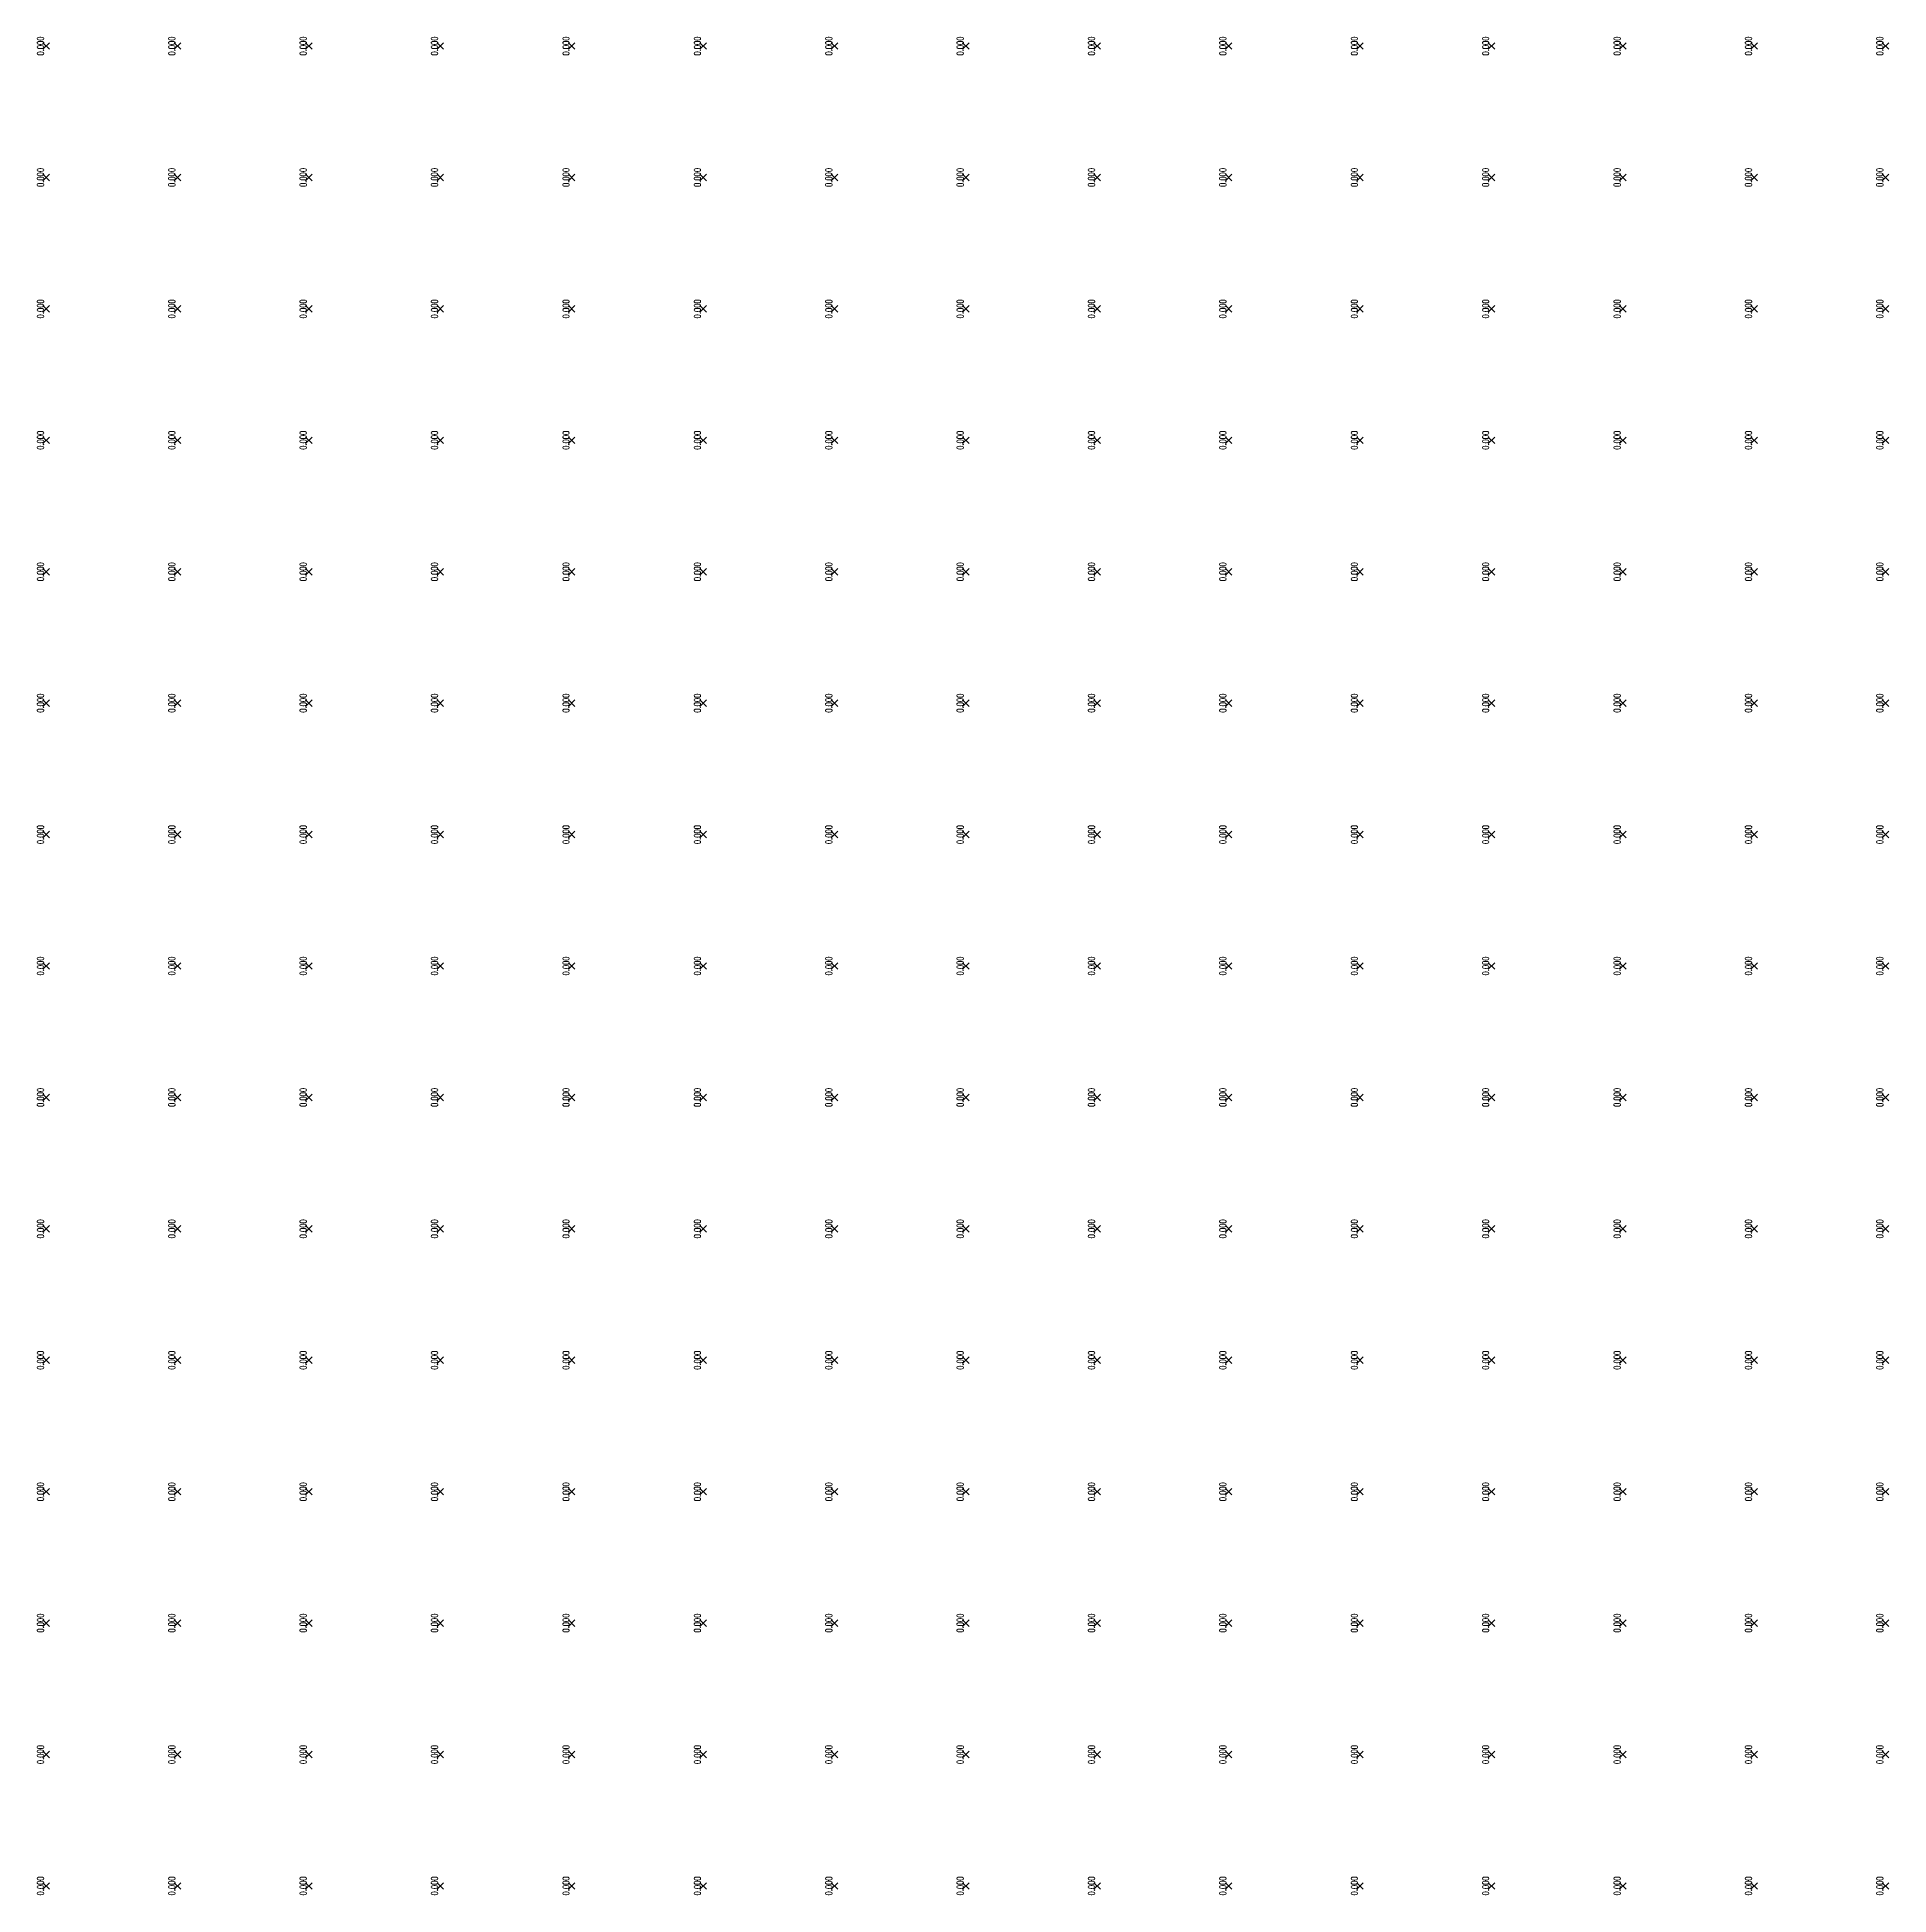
# Model space of a CAD drawing. Extents: x -601 to 580, y -581 to 601.
# Drawn here: x -1.4 to 280.5, y -581.4 to -298.6 of the extents above; entities that cross this region are included whole.
import ezdxf
from ezdxf.enums import TextEntityAlignment as Align

# ---------------------------------------------------------------- set-up
doc = ezdxf.new("R2010")
doc.units = 0
doc.header["$MEASUREMENT"] = 0
doc.header["$PDMODE"] = 3
doc.header["$PDSIZE"] = 0.5
doc.layers.get('0').update_dxf_attribs({"linetype": 'CONTINUOUS'})
doc.layers.add('proyf', color=4, linetype='CONTINUOUS')
doc.styles.add('ROMANS', font='romans.shx')

# ---------------------------------------------------------------- blocks, each defined once
blk = doc.blocks.new('PUN2')
blk.add_point((0, 0))
at = {"style": 'ROMANS', "width": 0.75, "flags": 4}
blk.add_attdef('ELEV', text='', height=1, dxfattribs=at).set_placement((0, 0.37), align=Align.CENTER)
at = {"style": 'ROMANS', "width": 0.75, "flags": 5}
blk.add_attdef('PUNTO', text='', height=0.85, dxfattribs=at).set_placement((-0.08, -1.21), align=Align.RIGHT)
blk.add_attdef('CODE', (0.06, -1.2), '', height=0.85, dxfattribs=at)

msp = doc.modelspace()

# ---------------------------------------------------------------- block references
at = {"layer": 'proyf', "rotation": 90}
for p in [(0, -300), (20, -300), (40, -300), (60, -300), (80, -300), (100, -300), (120, -300), (140, -300), (160, -300), (180, -300), (200, -300), (220, -300), (240, -300), (260, -300), (280, -300), (0, -320), (20, -320), (40, -320), (60, -320), (80, -320), (100, -320), (120, -320), (140, -320), (160, -320), (180, -320), (200, -320), (220, -320), (240, -320), (260, -320), (280, -320), (0, -340), (20, -340), (40, -340), (60, -340), (80, -340), (100, -340), (120, -340), (140, -340), (160, -340), (180, -340), (200, -340), (220, -340), (240, -340), (260, -340), (280, -340), (0, -360), (20, -360), (40, -360), (60, -360), (80, -360), (100, -360), (120, -360), (140, -360), (160, -360), (180, -360), (200, -360), (220, -360), (240, -360), (260, -360), (280, -360), (0, -380), (20, -380), (40, -380), (60, -380), (80, -380), (100, -380), (120, -380), (140, -380), (160, -380), (180, -380), (200, -380), (220, -380), (240, -380), (260, -380), (280, -380), (0, -400), (20, -400), (40, -400), (60, -400), (80, -400), (100, -400), (120, -400), (140, -400), (160, -400), (180, -400), (200, -400), (220, -400), (240, -400), (260, -400), (280, -400), (0, -420), (20, -420), (40, -420), (60, -420), (80, -420), (100, -420), (120, -420), (140, -420), (160, -420), (180, -420), (200, -420), (220, -420), (240, -420), (260, -420), (280, -420), (0, -440), (20, -440), (40, -440), (60, -440), (80, -440), (100, -440), (120, -440), (140, -440), (160, -440), (180, -440), (200, -440), (220, -440), (240, -440), (260, -440), (280, -440), (0, -460), (20, -460), (40, -460), (60, -460), (80, -460), (100, -460), (120, -460), (140, -460), (160, -460), (180, -460), (200, -460), (220, -460), (240, -460), (260, -460), (280, -460), (0, -480), (20, -480), (40, -480), (60, -480), (80, -480), (100, -480), (120, -480), (140, -480), (160, -480), (180, -480), (200, -480), (220, -480), (240, -480), (260, -480), (280, -480), (0, -500), (20, -500), (40, -500), (60, -500), (80, -500), (100, -500), (120, -500), (140, -500), (160, -500), (180, -500), (200, -500), (220, -500), (240, -500), (260, -500), (280, -500), (0, -520), (20, -520), (40, -520), (60, -520), (80, -520), (100, -520), (120, -520), (140, -520), (160, -520), (180, -520), (200, -520), (220, -520), (240, -520), (260, -520), (280, -520), (0, -540), (20, -540), (40, -540), (60, -540), (80, -540), (100, -540), (120, -540), (140, -540), (160, -540), (180, -540), (200, -540), (220, -540), (240, -540), (260, -540), (280, -540), (0, -560), (20, -560), (40, -560), (60, -560), (80, -560), (100, -560), (120, -560), (140, -560), (160, -560), (180, -560), (200, -560), (220, -560), (240, -560), (260, -560), (280, -560), (0, -580), (20, -580), (40, -580), (60, -580), (80, -580), (100, -580), (120, -580), (140, -580), (160, -580), (180, -580), (200, -580), (220, -580), (240, -580), (260, -580), (280, -580)]:
    msp.add_blockref('PUN2', p, dxfattribs=at).add_auto_attribs({'ELEV': '0.000'})

doc.saveas('drawing.dxf')
